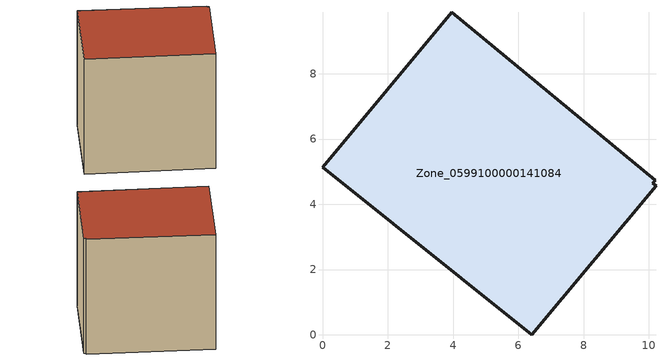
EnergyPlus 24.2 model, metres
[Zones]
Zone_0599100000141084
 floor ground (C_G): 10.12,4.65 10.22,4.57 6.41,0 0,5.13 3.97,9.89 10.2,4.75 z0
 wall outside (C_F): 10.2,4.75 3.97,9.89 0,5.13 6.41,0 10.22,4.57 10.12,4.65 10.2,4.75 z0:8.14
 roof outside (C_R): 10.22,4.57 10.12,4.65 10.2,4.75 3.97,9.89 0,5.13 6.41,0 z8.14
[BUILDING]
Pand.0599100000141084: North Axis=0; Terrain=City; Loads Convergence Tolerance Value=0.04; Temperature Convergence Tolerance Value=0.4; Solar Distribution=FullExterior; Maximum Number of Warmup Days=25; Minimum Number of Warmup Days=1
[Site:Location]
Rotterdam.The.Hague.AP_ZH_NLD Design_Conditions: Latitude=51.96; Longitude=4.45; Time Zone=1; Elevation=-4.5
[SITE:GROUNDTEMPERATURE:BUILDINGSURFACE]
18, 18, 18, 18, 18, 18, 18, 18, 18, 18, 18, 18
[MATERIAL] Thermal Absorptance=0.9; Solar Absorptance=0.7; Visible Absorptance=0.7
Name | Roughness | Thickness | Conductivity | Density | Specific Heat
G.TI.1946-1964 | MediumSmooth | 0.15 | 1 | 540 | 1210
F.TI.1946-1964 | Rough | 0.3 | 0.857143 | 1920 | 840
R.TI.1946-1964 | MediumRough | 0.2 | 0.277778 | 1500 | 1000
[CONSTRUCTION]
C_G: G.TI.1946-1964
C_F: F.TI.1946-1964
C_R: R.TI.1946-1964
[ZONE]
Zone_0599100000141084: Type=1; Multiplier=1; Ceiling Height=Autocalculate; Volume=Autocalculate; Floor Area=autocalculate; Part of Total Floor Area=Yes
[ZONEINFILTRATION:DESIGNFLOWRATE]
Infil_Zone_0599100000141084: Zone or ZoneList or Space or SpaceList=Zone_0599100000141084; Schedule=AlwaysOn; Design Flow Rate Calculation Method=Flow/Area; Flow Rate per Floor Area=0.003; Constant Term Coefficient=1; Temperature Term Coefficient=0; Velocity Term Coefficient=0; Velocity Squared Term Coefficient=0
[HVACTEMPLATE:ZONE:IDEALLOADSAIRSYSTEM]
Zone_0599100000141084: Maximum Heating Supply Air Temperature=50; Minimum Cooling Supply Air Temperature=13; Maximum Heating Supply Air Humidity Ratio=0.0156; Minimum Cooling Supply Air Humidity Ratio=0.0077; Heating Limit=NoLimit; Cooling Limit=NoLimit; Dehumidification Control Type=ConstantSensibleHeatRatio; Cooling Sensible Heat Ratio=0.7; Dehumidification Setpoint=60; Humidification Control Type=None; Humidification Setpoint=30; Outdoor Air Method=None; Outdoor Air Flow Rate per Person=0.00944; Outdoor Air Flow Rate per Zone Floor Area=0; Outdoor Air Flow Rate per Zone=0; Demand Controlled Ventilation Type=None; Outdoor Air Economizer Type=NoEconomizer; Heat Recovery Type=None; Sensible Heat Recovery Effectiveness=0.7; Latent Heat Recovery Effectiveness=0.65
[ZONECONTROL:THERMOSTAT]
ThermostatControl_Zone_0599100000141084: Zone or ZoneList=Zone_0599100000141084; Control Type Schedule=DualSetpointControlType; Control 1=Thermostat_Zone_0599100000141084; Temperature Difference Between Cutout And Setpoint=0
[THERMOSTATSETPOINT:DUALSETPOINT]
Thermostat_Zone_0599100000141084: Heating Setpoint Temperature Schedule=HeatingSetpoint_Zone_0599100000141084; Cooling Setpoint Temperature Schedule=CoolingSetpoint_Zone_0599100000141084
[SCHEDULE:COMPACT]
HeatingSetpoint_Zone_0599100000141084: Through: 12/31, For: AllDays, Until: 24:00, 21
CoolingSetpoint_Zone_0599100000141084: Through: 12/31, For: AllDays, Until: 24:00, 24
DualSetpointControlType: Through: 12/31, For: AllDays, Until: 24:00, 4
AlwaysOn: Through: 12/31, For: AllDays, Until: 24:00, 1
